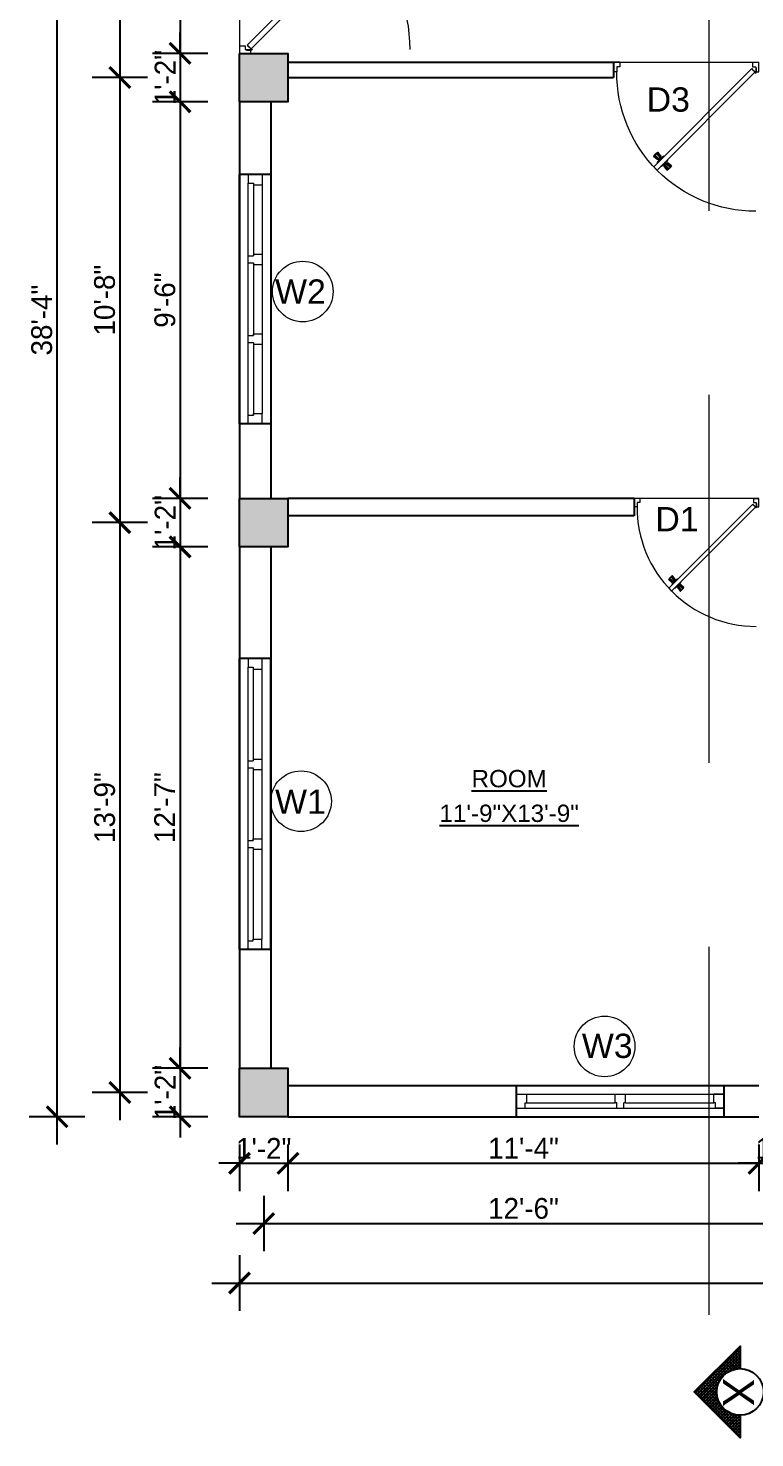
# Model space of a CAD drawing. Header units: inches. Extents: x 1397 to 20304, y -27267 to -746.
# Drawn here: x 9949.3 to 10159.1, y -18049.1 to -17642.1 of the extents above; entities that cross this region are included whole.
import ezdxf

# ---------------------------------------------------------------- set-up
doc = ezdxf.new("R2010")
doc.units = ezdxf.units.IN
doc.header["$LTSCALE"] = 17
doc.header["$MEASUREMENT"] = 0
doc.linetypes.add('21_FP_00$0$HIDDEN', pattern=[0.375, 0.25, -0.125])
doc.linetypes.add('PHANTOM2', pattern=[1.25, 0.625, -0.125, 0.125, -0.125, 0.125, -0.125])
for name, color, linetype, lineweight in [('25 BOT BAR', 12, 'Continuous', 25), ('aa_section_line', 2, 'PHANTOM2', 13), ('DOOR & WIN', 1, 'Continuous', 25), ('OUTLINE', 1, 'Continuous', 25), ('PUERTAS', 7, 'Continuous', 9), ('TEXT', 231, 'Continuous', 20), ('WINDOW FRAME PLAN', 162, 'Continuous', 18)]:
    doc.layers.add(name, color=color, linetype=linetype, lineweight=lineweight)
doc.layers.add('A-Sect-Iden', color=111, linetype='Continuous')
doc.styles.add('ARCHITECTURE', font='stylu.ttf')
doc.styles.add('DIMTEXT', font='arial.ttf', dxfattribs={"height": 6})
doc.styles.add('HEADING', font='swissel.ttf')
doc.dimstyles.new('8 SCALE', dxfattribs={"dimscale": 0, "dimtxt": 6, "dimasz": 6, "dimexe": 8, "dimexo": 8, "dimgap": 1.25, "dimtad": 1, "dimdec": 0, "dimzin": 3, "dimdsep": 46, "dimlunit": 4, "dimtxsty": 'ARCHITECTURE', "dimblk": 'ARCHTICK', "dimcen": 8, "dimdle": 8, "dimclrd": 5, "dimclre": 5, "dimclrt": 7, "dimadec": 0, "dimazin": 0, "dimtfac": 0.75, "dimtdec": 0, "dimtix": 1, "dimtmove": 2, "dimatfit": 3, "dimldrblk": 'ARCHTICK', "dimfxl": 8, "dimfxlon": 1, "dimtolj": 1, "dimtzin": 0, "dimlwd": -1, "dimlwe": -1, "dimarcsym": 0})

# ---------------------------------------------------------------- blocks, each defined once
blk = doc.blocks.new('DFFDFD')
at = {"layer": 'DOOR & WIN'}
for p, q in [((-13646.78, -2252.33), (-13646.78, -2168.33)), ((-13637.78, -2168.33), (-13646.78, -2168.33)), ((-13637.78, -2168.33), (-13637.78, -2252.33)), ((-13637.78, -2252.33), (-13646.78, -2252.33)), ((-13637.78, -2252.33), (-13646.78, -2252.33))]:
    blk.add_line(p, q, dxfattribs=at)
at = {"layer": 'WINDOW FRAME PLAN'}
for p, q in [((-13644.28, -2168.33), (-13644.28, -2170.83)), ((-13640.28, -2168.33), (-13640.28, -2171.33)), ((-13644.28, -2249.83), (-13644.28, -2170.83)), ((-13644.28, -2170.83), (-13642.78, -2170.83)), ((-13642.78, -2170.83), (-13642.78, -2171.33)), ((-13642.78, -2171.33), (-13642.78, -2197.83)), ((-13642.78, -2171.33), (-13640.28, -2171.33)), ((-13640.28, -2171.33), (-13640.28, -2249.33)), ((-13642.78, -2197.33), (-13640.28, -2197.33)), ((-13644.28, -2197.83), (-13642.78, -2197.83)), ((-13644.28, -2199.83), (-13642.78, -2199.83)), ((-13642.78, -2199.83), (-13642.78, -2200.33)), ((-13642.78, -2199.83), (-13642.78, -2220.83)), ((-13642.78, -2200.33), (-13640.28, -2200.33)), ((-13644.28, -2220.83), (-13642.78, -2220.83)), ((-13642.78, -2220.33), (-13640.28, -2220.33)), ((-13642.78, -2220.83), (-13642.78, -2220.33)), ((-13644.28, -2222.83), (-13642.78, -2222.83)), ((-13642.78, -2222.83), (-13642.78, -2249.33)), ((-13642.78, -2223.33), (-13640.28, -2223.33)), ((-13644.28, -2252.33), (-13644.28, -2249.83)), ((-13644.28, -2249.83), (-13642.78, -2249.83)), ((-13642.78, -2249.33), (-13640.28, -2249.33)), ((-13642.78, -2249.83), (-13642.78, -2249.33)), ((-13640.28, -2252.33), (-13640.28, -2249.33))]:
    blk.add_line(p, q, dxfattribs=at)
blk = doc.blocks.new('*U3029')
at = {"layer": 'PUERTAS', "color": 2}
for p, q in [((11.61, 30.24), (12.57, 31.2)), ((11.61, 30.24), (39.94, 1.92)), ((40.83, 2.94), (12.57, 31.2)), ((16.34, 30.46), (16.36, 30.48)), ((12.35, 26.47), (12.33, 26.45)), ((0, 0), (0, 2.8)), ((0.93, 2.8), (0, 2.8)), ((1.87, 0), (0, 0)), ((0.93, 1.4), (0.93, 2.8)), ((1.87, 1.4), (0.93, 1.4)), ((1.87, 0), (1.87, 1.4)), ((39.94, 1.92), (40.16, 2.14)), ((40.1, 2.21), (40.86, 2.97)), ((40.1, 2.21), (40.16, 2.14)), ((40.13, 0), (40.13, 1.4)), ((40.13, 1.4), (41.07, 1.4)), ((40.13, 0), (42, 0)), ((40.16, 2.14), (40.9, 2.88)), ((41.07, 1.77), (41.07, 2.81)), ((41.07, 1.4), (41.07, 1.77)), ((41.07, 1.77), (41.16, 1.77)), ((41.16, 1.77), (41.16, 2.85)), ((41.16, 2.8), (42, 2.8)), ((42, 2.8), (42, 0))]:
    blk.add_line(p, q, dxfattribs=at)
at = {"layer": 'PUERTAS', "color": 1}
for p, q in [((12.73, 29.12), (12.72, 29.11)), ((12.72, 28.98), (13.08, 28.44)), ((13.69, 30.08), (13.7, 30.09)), ((13.83, 30.09), (14.37, 29.73)), ((14.37, 29.73), (14.38, 29.72)), ((14.51, 29.72), (14.5, 29.72)), ((14.63, 29.71), (14.94, 29.41)), ((14.64, 30.23), (15.41, 31.18)), ((14.65, 30.11), (15.14, 29.61)), ((14.65, 29.7), (14.78, 29.83)), ((14.78, 29.98), (14.77, 29.97)), ((14.77, 29.84), (15.07, 29.54)), ((15.25, 29.1), (14.94, 29.41)), ((15.37, 29.24), (15.07, 29.54)), ((15.64, 29.12), (15.14, 29.61)), ((15.23, 29.11), (15.36, 29.24)), ((15.25, 28.97), (15.25, 28.97)), ((15.26, 28.84), (15.25, 28.84)), ((15.62, 28.3), (15.26, 28.84)), ((15.51, 29.24), (15.5, 29.24)), ((15.55, 31.19), (16.13, 30.6)), ((15.62, 31.12), (15.65, 31.15)), ((15.65, 31.15), (16.17, 30.63)), ((15.76, 29.11), (16.71, 29.88)), ((16.72, 30.01), (16.13, 30.6)), ((16.68, 30.12), (16.17, 30.63)), ((16.65, 30.09), (16.68, 30.12)), ((11.62, 27.26), (12.21, 26.67)), ((12.58, 28.16), (11.63, 27.4)), ((11.69, 27.19), (11.66, 27.15)), ((11.66, 27.15), (12.17, 26.64)), ((12.69, 26.12), (12.17, 26.64)), ((12.79, 26.09), (12.21, 26.67)), ((12.72, 26.16), (12.69, 26.12)), ((12.7, 28.16), (13.2, 27.66)), ((12.83, 28.03), (12.84, 28.04)), ((13.7, 27.04), (12.93, 26.09)), ((12.97, 28.04), (13.27, 27.74)), ((13.11, 28.16), (12.98, 28.03)), ((13.08, 28.44), (13.08, 28.43)), ((13.09, 28.3), (13.09, 28.3)), ((13.09, 28.17), (13.4, 27.87)), ((13.69, 27.17), (13.2, 27.66)), ((13.57, 27.43), (13.27, 27.74)), ((13.71, 27.56), (13.4, 27.87)), ((13.69, 27.57), (13.56, 27.44)), ((13.56, 27.3), (13.57, 27.3)), ((13.83, 27.55), (13.84, 27.56)), ((13.97, 27.54), (13.96, 27.55)), ((14.51, 27.19), (13.97, 27.54)), ((14.65, 27.2), (14.64, 27.19)), ((15.61, 28.15), (15.62, 28.16))]:
    blk.add_line(p, q, dxfattribs=at)
at = {"layer": 'PUERTAS', "color": 8}
for p, q in [((12.82, 28.9), (13.2, 28.3)), ((13.06, 28.65), (13.29, 28.21)), ((13.91, 29.99), (14.5, 29.61)), ((14.16, 29.74), (14.59, 29.52)), ((14.42, 29.48), (14.69, 29.42)), ((14.63, 30.14), (15.5, 31.21)), ((14.63, 29.27), (14.8, 29.31)), ((14.66, 29.69), (14.79, 29.82)), ((14.68, 29.66), (14.82, 29.79)), ((14.69, 30.07), (15.57, 31.16)), ((14.74, 29.6), (14.87, 29.73)), ((14.8, 29.09), (14.85, 29.26)), ((14.82, 29.94), (15.74, 30.99)), ((14.84, 29.51), (14.97, 29.64)), ((15.01, 28.89), (14.95, 29.16)), ((14.98, 29.77), (15.94, 30.79)), ((15.04, 29.3), (15.17, 29.43)), ((15.28, 28.62), (15.05, 29.06)), ((15.14, 29.21), (15.27, 29.34)), ((15.52, 28.37), (15.14, 28.97)), ((15.2, 29.15), (15.33, 29.28)), ((15.22, 29.12), (15.35, 29.25)), ((15.31, 29.45), (16.33, 30.41)), ((15.47, 29.29), (16.52, 30.21)), ((15.6, 29.16), (16.69, 30.04)), ((15.67, 29.09), (16.75, 29.96)), ((15.99, 30.81), (16.01, 30.83)), ((16.19, 30.65), (16.01, 30.83)), ((16.19, 30.65), (16.36, 30.48)), ((12.67, 28.18), (11.59, 27.31)), ((12.74, 28.12), (11.65, 27.23)), ((12.87, 27.99), (11.82, 27.06)), ((12, 26.81), (11.98, 26.79)), ((12.15, 26.62), (11.98, 26.79)), ((13.04, 27.82), (12.01, 26.87)), ((12.15, 26.62), (12.33, 26.45)), ((13.36, 27.5), (12.4, 26.48)), ((13.52, 27.34), (12.6, 26.28)), ((13.65, 27.21), (12.77, 26.11)), ((13.71, 27.14), (12.84, 26.06)), ((13.12, 28.15), (12.99, 28.02)), ((13.14, 28.12), (13.01, 27.99)), ((13.2, 28.06), (13.07, 27.93)), ((13.3, 27.97), (13.17, 27.84)), ((13.33, 28.39), (13.39, 28.12)), ((13.5, 27.76), (13.37, 27.63)), ((13.59, 27.67), (13.46, 27.54)), ((13.54, 28.18), (13.49, 28.01)), ((13.65, 27.61), (13.52, 27.48)), ((13.71, 28), (13.54, 27.96)), ((13.68, 27.58), (13.55, 27.45)), ((13.92, 27.79), (13.65, 27.86)), ((14.18, 27.53), (13.75, 27.76)), ((14.43, 27.28), (13.83, 27.67)), ((0, 0), (42, 0))]:
    blk.add_line(p, q, dxfattribs=at)
at = {"layer": 'PUERTAS', "color": 2}
for radius in [0.181, 0.0878]:
    blk.add_circle((41.04, 2.99), radius, dxfattribs=at)
at = {"layer": 'PUERTAS', "color": 8}
blk.add_arc((41.04, 2.99), 40.11, 89.9667, 180.2715, dxfattribs=at)
at = {"layer": 'PUERTAS', "color": 1}
for centre, start, end in [((12.79, 29.04), 135, 225), ((13.76, 30.02), 45, 135), ((14.44, 29.79), 225, 309.7428), ((14.57, 29.65), 45, 129.7428), ((14.71, 30.17), 141.0764, 225), ((14.84, 29.91), 135, 225), ((15.32, 28.91), 140.2572, 225), ((15.18, 29.03), 320.2572, 45), ((15.44, 29.3), 225, 315), ((15.48, 31.12), 45, 141.0764), ((15.7, 29.18), 225, 308.9236), ((11.69, 27.33), 128.9236, 225), ((12.63, 28.09), 45, 128.9236), ((12.86, 26.15), 225, 321.0764), ((12.9, 27.97), 45, 135), ((13.16, 28.24), 140.2572, 225), ((13.02, 28.36), 320.2572, 45), ((13.5, 27.37), 315, 45), ((13.62, 27.1), 321.0764, 45), ((13.77, 27.63), 225, 309.7428), ((13.9, 27.49), 45, 129.7428), ((14.58, 27.25), 225, 315), ((15.55, 28.23), 315, 45)]:
    blk.add_arc(centre, 0.0933, start, end, dxfattribs=at)
blk = doc.blocks.new('3ft')
at = {"layer": 'PUERTAS', "color": 6}
for p, q in [((1.01, 2.52), (25.23, 26.74)), ((26.05, 25.92), (1.77, 1.64)), ((26.05, 25.92), (25.23, 26.74)), ((0, 2.4), (0, 0)), ((0.72, 2.4), (0, 2.4)), ((1.6, 0), (0, 0)), ((0.72, 1.52), (0.72, 2.44)), ((0.8, 1.52), (0.72, 1.52)), ((0.8, 1.52), (0.8, 2.41)), ((0.8, 1.2), (0.8, 1.52)), ((1.6, 1.2), (0.8, 1.2)), ((1.57, 1.84), (0.94, 2.47)), ((1.63, 1.89), (0.97, 2.55)), ((1.63, 1.89), (1.57, 1.84)), ((1.77, 1.64), (1.57, 1.84)), ((1.6, 0), (1.6, 1.2)), ((34.4, 0), (34.4, 1.2)), ((34.4, 1.2), (35.2, 1.2)), ((34.4, 0), (36, 0)), ((35.2, 1.2), (35.2, 2.4)), ((35.2, 2.4), (36, 2.4)), ((36, 0), (36, 2.4))]:
    blk.add_line(p, q, dxfattribs=at)
at = {"layer": 'PUERTAS', "color": 8}
for p, q in [((22.57, 24.94), (21.65, 25.68)), ((22.63, 24.99), (21.69, 25.75)), ((22.74, 25.1), (21.84, 25.9)), ((22.13, 26.28), (21.98, 26.13)), ((22.88, 25.24), (22.01, 26.06)), ((22.13, 26.28), (22.27, 26.42)), ((22.29, 26.41), (22.27, 26.42)), ((23.16, 25.52), (22.34, 26.39)), ((23.3, 25.66), (22.5, 26.56)), ((23.41, 25.77), (22.65, 26.71)), ((22.69, 24.32), (23.02, 24.83)), ((23.46, 25.83), (22.72, 26.75)), ((22.95, 24.96), (22.84, 25.07)), ((22.98, 24.99), (22.86, 25.1)), ((23.03, 25.04), (22.91, 25.15)), ((22.91, 24.53), (23.1, 24.91)), ((23.11, 25.12), (22.99, 25.23)), ((23.13, 24.76), (23.18, 24.99)), ((23.28, 25.3), (23.17, 25.41)), ((23.36, 25.37), (23.25, 25.49)), ((23.31, 24.94), (23.28, 25.08)), ((23.41, 25.43), (23.3, 25.54)), ((23.46, 25.09), (23.32, 25.13)), ((23.44, 25.45), (23.33, 25.56)), ((23.64, 25.27), (23.41, 25.22)), ((23.87, 25.49), (23.49, 25.3)), ((24.08, 25.71), (23.57, 25.38)), ((24.8, 24.56), (24.61, 24.18)), ((25.02, 24.77), (24.68, 24.26)), ((23.63, 23.38), (24.14, 23.72)), ((23.84, 23.6), (24.22, 23.79)), ((24.07, 23.82), (24.3, 23.88)), ((24.25, 24), (24.39, 23.97)), ((24.25, 23.26), (24.99, 22.34)), ((24.27, 23.64), (24.38, 23.53)), ((24.3, 23.67), (24.41, 23.56)), ((24.3, 23.32), (25.06, 22.38)), ((24.35, 23.72), (24.46, 23.61)), ((24.4, 24.15), (24.43, 24.01)), ((24.41, 23.43), (25.2, 22.53)), ((24.43, 23.8), (24.54, 23.69)), ((24.58, 24.33), (24.52, 24.1)), ((24.55, 23.57), (25.37, 22.7)), ((24.6, 23.97), (24.72, 23.86)), ((24.68, 24.05), (24.79, 23.94)), ((24.73, 24.1), (24.85, 23.99)), ((24.76, 24.13), (24.87, 24.02)), ((24.83, 23.85), (25.7, 23.03)), ((24.97, 23.99), (25.87, 23.2)), ((25.08, 24.1), (26.02, 23.34)), ((25.14, 24.15), (26.06, 23.41)), ((25.58, 22.82), (25.43, 22.67)), ((25.58, 22.82), (25.73, 22.97)), ((25.72, 22.98), (25.73, 22.97)), ((0, 0), (36, 0))]:
    blk.add_line(p, q, dxfattribs=at)
at = {"layer": 'PUERTAS', "color": 1}
for p, q in [((21.67, 25.73), (22.17, 26.23)), ((22.49, 24.95), (21.67, 25.61)), ((21.7, 25.82), (22.14, 26.26)), ((21.73, 25.79), (21.7, 25.82)), ((22.58, 26.7), (22.14, 26.26)), ((22.67, 26.73), (22.17, 26.23)), ((22.61, 26.67), (22.58, 26.7)), ((22.6, 24.96), (23.02, 25.38)), ((22.61, 24.25), (22.92, 24.72)), ((22.7, 25.07), (22.71, 25.06)), ((23.45, 25.91), (22.79, 26.73)), ((22.82, 25.06), (23.08, 25.32)), ((22.94, 24.95), (22.83, 25.07)), ((22.92, 24.72), (22.92, 24.72)), ((22.93, 24.94), (23.19, 25.21)), ((22.93, 24.84), (22.93, 24.83)), ((23.44, 25.81), (23.02, 25.38)), ((23.34, 25.58), (23.08, 25.32)), ((23.46, 25.47), (23.19, 25.21)), ((23.33, 25.7), (23.34, 25.69)), ((23.45, 25.46), (23.33, 25.57)), ((23.57, 25.47), (23.57, 25.47)), ((24.15, 25.79), (23.68, 25.48)), ((23.68, 25.48), (23.68, 25.48)), ((24.27, 25.78), (24.26, 25.79)), ((25.1, 24.84), (24.79, 24.38)), ((25.09, 24.96), (25.1, 24.95)), ((22.62, 24.13), (22.61, 24.14)), ((23.44, 23.31), (23.45, 23.3)), ((23.56, 23.3), (24.03, 23.61)), ((24.03, 23.61), (24.03, 23.62)), ((24.14, 23.62), (24.14, 23.62)), ((24.25, 23.62), (24.51, 23.89)), ((24.26, 23.29), (24.69, 23.71)), ((24.26, 23.63), (24.37, 23.52)), ((24.26, 23.18), (24.92, 22.37)), ((24.37, 23.52), (24.63, 23.77)), ((24.37, 23.4), (24.37, 23.4)), ((24.78, 24.15), (24.51, 23.89)), ((24.89, 24.03), (24.63, 23.77)), ((25.11, 24.14), (24.69, 23.71)), ((24.77, 24.14), (24.88, 24.03)), ((24.79, 24.38), (24.78, 24.37)), ((24.78, 24.26), (24.78, 24.26)), ((25, 24.03), (25, 24.03)), ((25.04, 22.36), (25.54, 22.86)), ((25.1, 22.42), (25.13, 22.39)), ((25.13, 22.39), (25.57, 22.83)), ((25.22, 24.14), (26.03, 23.48)), ((26.04, 23.37), (25.54, 22.86)), ((26.01, 23.27), (25.57, 22.83)), ((25.98, 23.3), (26.01, 23.27))]:
    blk.add_line(p, q, dxfattribs=at)
at = {"layer": 'PUERTAS', "color": 2}
for p, q in [((21.99, 26.11), (21.98, 26.13)), ((25.42, 22.68), (25.43, 22.67))]:
    blk.add_line(p, q, dxfattribs=at)
at = {"layer": 'PUERTAS', "color": 6}
for radius in [0.155, 0.0752]:
    blk.add_circle((0.82, 2.56), radius, dxfattribs=at)
blk.add_arc((0.82, 2.56), 34.38, 359.7285, 90.0333, dxfattribs=at)
at = {"layer": 'PUERTAS', "color": 1}
for centre, start, end in [((22.54, 25.01), 231.0764, 315), ((22.73, 26.68), 38.9236, 135), ((22.77, 25.12), 225, 315), ((22.99, 24.89), 135, 219.7428), ((22.87, 24.78), 315, 39.7428), ((23.28, 25.63), 315, 45), ((23.39, 25.86), 315, 38.9236), ((23.51, 25.41), 50.2572, 135), ((23.62, 25.53), 230.2572, 315), ((24.2, 25.73), 45, 135), ((25.04, 24.89), 315, 45), ((22.67, 24.2), 135, 225), ((23.51, 23.36), 225, 315), ((24.09, 23.56), 50.2572, 135), ((24.2, 23.68), 230.2572, 315), ((24.32, 23.23), 135, 218.9236), ((24.42, 23.46), 135, 225), ((24.84, 24.31), 135, 219.7428), ((24.72, 24.21), 315, 39.7428), ((24.94, 23.98), 45, 135), ((24.98, 22.42), 218.9236, 315), ((25.17, 24.08), 51.0764, 135), ((25.98, 23.42), 315, 51.0764)]:
    blk.add_arc(centre, 0.08, start, end, dxfattribs=at)
blk = doc.blocks.new('*U2802')
at = {"color": 3, "xscale": -1}
blk.add_blockref('3ft', (42, 0), dxfattribs=at)
blk = doc.blocks.new("5'")
at = {"layer": 'WINDOW FRAME PLAN'}
for p, q in [((10026.35, -7897.24), (10086.35, -7897.24)), ((10026.35, -7897.24), (10026.35, -7901.24)), ((10026.35, -7897.24), (10029.35, -7897.24)), ((10029.35, -7899.74), (10029.35, -7897.24)), ((10054.85, -7899.74), (10054.85, -7897.24)), ((10054.85, -7897.24), (10057.85, -7897.24)), ((10057.85, -7899.74), (10057.85, -7897.24)), ((10086.35, -7897.24), (10083.35, -7897.24)), ((10083.35, -7899.74), (10083.35, -7897.24)), ((10086.35, -7897.24), (10086.35, -7901.24)), ((10026.35, -7901.24), (10086.35, -7901.24)), ((10026.35, -7901.24), (10028.85, -7901.24)), ((10028.85, -7901.24), (10028.85, -7899.74)), ((10028.85, -7899.74), (10029.35, -7899.74)), ((10029.35, -7899.74), (10054.85, -7899.74)), ((10055.35, -7899.74), (10054.85, -7899.74)), ((10055.35, -7901.24), (10055.35, -7899.74)), ((10057.35, -7901.24), (10057.35, -7899.74)), ((10057.85, -7899.74), (10057.35, -7899.74)), ((10057.85, -7899.74), (10083.35, -7899.74)), ((10083.85, -7899.74), (10083.35, -7899.74)), ((10083.85, -7901.24), (10083.85, -7899.74)), ((10086.35, -7901.24), (10083.85, -7901.24))]:
    blk.add_line(p, q, dxfattribs=at)
blk = doc.blocks.new('ffddd')
at = {"layer": 'DOOR & WIN'}
for p, q in [((-13345.31, -2388.07), (-13345.31, -2316.07)), ((-13336.31, -2316.07), (-13345.31, -2316.07)), ((-13336.31, -2316.07), (-13336.31, -2388.07)), ((-13336.31, -2388.07), (-13345.31, -2388.07)), ((-13336.31, -2388.07), (-13345.31, -2388.07))]:
    blk.add_line(p, q, dxfattribs=at)
at = {"layer": 'WINDOW FRAME PLAN'}
for p, q in [((-13342.81, -2316.07), (-13342.81, -2318.57)), ((-13342.81, -2385.57), (-13342.81, -2318.57)), ((-13342.81, -2318.57), (-13341.31, -2318.57)), ((-13341.31, -2318.57), (-13341.31, -2319.07)), ((-13341.31, -2319.07), (-13341.31, -2339.57)), ((-13341.31, -2319.07), (-13338.81, -2319.07)), ((-13338.81, -2316.07), (-13338.81, -2319.07)), ((-13338.81, -2319.07), (-13338.81, -2385.07)), ((-13342.81, -2339.57), (-13341.31, -2339.57)), ((-13341.31, -2339.07), (-13338.81, -2339.07)), ((-13342.81, -2341.57), (-13341.31, -2341.57)), ((-13341.31, -2341.57), (-13341.31, -2342.07)), ((-13341.31, -2341.57), (-13341.31, -2362.57)), ((-13341.31, -2342.07), (-13338.81, -2342.07)), ((-13342.81, -2362.57), (-13341.31, -2362.57)), ((-13341.31, -2362.07), (-13338.81, -2362.07)), ((-13341.31, -2362.57), (-13341.31, -2362.07)), ((-13342.81, -2364.57), (-13341.31, -2364.57)), ((-13341.31, -2364.57), (-13341.31, -2385.57)), ((-13341.31, -2365.07), (-13338.81, -2365.07)), ((-13342.81, -2388.07), (-13342.81, -2385.57)), ((-13342.81, -2385.57), (-13341.31, -2385.57)), ((-13341.31, -2385.07), (-13338.81, -2385.07)), ((-13341.31, -2385.57), (-13341.31, -2385.07)), ((-13338.81, -2388.07), (-13338.81, -2385.07))]:
    blk.add_line(p, q, dxfattribs=at)
blk = doc.blocks.new('_ArchTick')
at = {"color": 0, "linetype": 'ByBlock', "const_width": 0.15}
blk.add_lwpolyline([(-0.5, -0.5), (0.5, 0.5)], dxfattribs=at)
blk = doc.blocks.new('*D3194')
at = {"layer": '25 BOT BAR', "color": 5, "transparency": 16777216}
for p, q in [((9993.12, -17502.38), (9993.12, -17657.38)), ((10001.12, -17510.38), (9985.12, -17510.38)), ((10001.12, -17649.38), (9985.12, -17649.38))]:
    blk.add_line(p, q, dxfattribs=at)
at = {"layer": 'Defpoints', "color": 0, "transparency": 16777216}
for p in [(10010.29, -17510.38), (9993.12, -17649.38), (10010.29, -17649.38)]:
    blk.add_point(p, dxfattribs=at)
at = {"layer": '25 BOT BAR', "color": 5, "transparency": 16777216, "xscale": 6, "yscale": 6, "zscale": 6}
for p, rotation in [((9993.12, -17510.38), 90), ((9993.12, -17649.38), 270)]:
    blk.add_blockref('_ArchTick', p, dxfattribs=dict(at, rotation=rotation))
at = {"layer": '25 BOT BAR', "color": 7, "transparency": 16777216, "insert": (9988.65, -17579.88), "char_height": 6, "attachment_point": 5, "rotation": 90, "style": 'ARCHITECTURE'}
blk.add_mtext('\\A1;11\'-7"', dxfattribs=at)
blk = doc.blocks.new('*D3195')
at = {"layer": '25 BOT BAR', "color": 5, "transparency": 16777216}
for p, q in [((9993.12, -17649.38), (9993.12, -17643.38)), ((10001.12, -17649.38), (9985.12, -17649.38)), ((9993.12, -17649.38), (9993.12, -17663.38)), ((10001.12, -17663.38), (9985.12, -17663.38)), ((9993.12, -17663.38), (9993.12, -17669.38))]:
    blk.add_line(p, q, dxfattribs=at)
at = {"layer": 'Defpoints', "color": 0, "transparency": 16777216}
for p in [(10010.29, -17649.38), (9993.12, -17663.38), (10010.29, -17663.38)]:
    blk.add_point(p, dxfattribs=at)
at = {"layer": '25 BOT BAR', "color": 5, "transparency": 16777216, "xscale": 6, "yscale": 6, "zscale": 6}
for p, rotation in [((9993.12, -17649.38), 270), ((9993.12, -17663.38), 90)]:
    blk.add_blockref('_ArchTick', p, dxfattribs=dict(at, rotation=rotation))
at = {"layer": '25 BOT BAR', "color": 7, "transparency": 16777216, "insert": (9988.81, -17656.38), "char_height": 6, "attachment_point": 5, "rotation": 90, "style": 'ARCHITECTURE'}
blk.add_mtext('\\A1;1\'-2"', dxfattribs=at)
blk = doc.blocks.new('*D3196')
at = {"layer": '25 BOT BAR', "color": 5, "transparency": 16777216}
for p, q in [((9993.12, -17655.38), (9993.12, -17785.86)), ((10001.12, -17663.38), (9985.12, -17663.38)), ((10001.12, -17777.86), (9985.12, -17777.86))]:
    blk.add_line(p, q, dxfattribs=at)
at = {"layer": 'Defpoints', "color": 0, "transparency": 16777216}
for p in [(10010.29, -17663.38), (9993.12, -17777.86), (10010.29, -17777.86)]:
    blk.add_point(p, dxfattribs=at)
at = {"layer": '25 BOT BAR', "color": 5, "transparency": 16777216, "xscale": 6, "yscale": 6, "zscale": 6}
for p, rotation in [((9993.12, -17663.38), 90), ((9993.12, -17777.86), 270)]:
    blk.add_blockref('_ArchTick', p, dxfattribs=dict(at, rotation=rotation))
at = {"layer": '25 BOT BAR', "color": 7, "transparency": 16777216, "insert": (9988.76, -17720.62), "char_height": 6, "attachment_point": 5, "rotation": 90, "style": 'ARCHITECTURE'}
blk.add_mtext('\\A1;9\'-6"', dxfattribs=at)
blk = doc.blocks.new('*D3197')
at = {"layer": '25 BOT BAR', "color": 5, "transparency": 16777216}
for p, q in [((9993.12, -17777.86), (9993.12, -17771.86)), ((10001.12, -17777.86), (9985.12, -17777.86)), ((9993.12, -17777.86), (9993.12, -17791.86)), ((10001.12, -17791.86), (9985.12, -17791.86)), ((9993.12, -17791.86), (9993.12, -17797.86))]:
    blk.add_line(p, q, dxfattribs=at)
at = {"layer": 'Defpoints', "color": 0, "transparency": 16777216}
for p in [(10010.29, -17777.86), (9993.12, -17791.86), (10010.29, -17791.86)]:
    blk.add_point(p, dxfattribs=at)
at = {"layer": '25 BOT BAR', "color": 5, "transparency": 16777216, "xscale": 6, "yscale": 6, "zscale": 6}
for p, rotation in [((9993.12, -17777.86), 270), ((9993.12, -17791.86), 90)]:
    blk.add_blockref('_ArchTick', p, dxfattribs=dict(at, rotation=rotation))
at = {"layer": '25 BOT BAR', "color": 7, "transparency": 16777216, "insert": (9988.81, -17784.86), "char_height": 6, "attachment_point": 5, "rotation": 90, "style": 'ARCHITECTURE'}
blk.add_mtext('\\A1;1\'-2"', dxfattribs=at)
blk = doc.blocks.new('*D3198')
at = {"layer": '25 BOT BAR', "color": 5, "transparency": 16777216}
for p, q in [((9993.12, -17783.86), (9993.12, -17950.38)), ((10001.12, -17791.86), (9985.12, -17791.86)), ((10001.12, -17942.38), (9985.12, -17942.38))]:
    blk.add_line(p, q, dxfattribs=at)
at = {"layer": 'Defpoints', "color": 0, "transparency": 16777216}
for p in [(10010.29, -17791.86), (9993.12, -17942.38), (10010.29, -17942.38)]:
    blk.add_point(p, dxfattribs=at)
at = {"layer": '25 BOT BAR', "color": 5, "transparency": 16777216, "xscale": 6, "yscale": 6, "zscale": 6}
for p, rotation in [((9993.12, -17791.86), 90), ((9993.12, -17942.38), 270)]:
    blk.add_blockref('_ArchTick', p, dxfattribs=dict(at, rotation=rotation))
at = {"layer": '25 BOT BAR', "color": 7, "transparency": 16777216, "insert": (9988.65, -17867.12), "char_height": 6, "attachment_point": 5, "rotation": 90, "style": 'ARCHITECTURE'}
blk.add_mtext('\\A1;12\'-7"', dxfattribs=at)
blk = doc.blocks.new('*D3199')
at = {"layer": '25 BOT BAR', "color": 5, "transparency": 16777216}
for p, q in [((9993.12, -17942.38), (9993.12, -17936.38)), ((10001.12, -17942.38), (9985.12, -17942.38)), ((9993.12, -17942.38), (9993.12, -17956.38)), ((10001.12, -17956.38), (9985.12, -17956.38)), ((9993.12, -17956.38), (9993.12, -17962.38))]:
    blk.add_line(p, q, dxfattribs=at)
at = {"layer": 'Defpoints', "color": 0, "transparency": 16777216}
for p in [(10010.29, -17942.38), (9993.12, -17956.38), (10010.29, -17956.38)]:
    blk.add_point(p, dxfattribs=at)
at = {"layer": '25 BOT BAR', "color": 5, "transparency": 16777216, "xscale": 6, "yscale": 6, "zscale": 6}
for p, rotation in [((9993.12, -17942.38), 270), ((9993.12, -17956.38), 90)]:
    blk.add_blockref('_ArchTick', p, dxfattribs=dict(at, rotation=rotation))
at = {"layer": '25 BOT BAR', "color": 7, "transparency": 16777216, "insert": (9988.81, -17949.38), "char_height": 6, "attachment_point": 5, "rotation": 90, "style": 'ARCHITECTURE'}
blk.add_mtext('\\A1;1\'-2"', dxfattribs=at)
blk = doc.blocks.new('*D3200')
at = {"layer": '25 BOT BAR', "color": 5, "transparency": 16777216}
for p, q in [((9975.73, -17495.38), (9975.73, -17664.38)), ((9983.73, -17503.38), (9967.73, -17503.38)), ((9983.73, -17656.38), (9967.73, -17656.38))]:
    blk.add_line(p, q, dxfattribs=at)
at = {"layer": 'Defpoints', "color": 0, "transparency": 16777216}
for p in [(10017.29, -17503.38), (9975.73, -17656.38), (10017.29, -17656.38)]:
    blk.add_point(p, dxfattribs=at)
at = {"layer": '25 BOT BAR', "color": 5, "transparency": 16777216, "xscale": 6, "yscale": 6, "zscale": 6}
for p, rotation in [((9975.73, -17503.38), 90), ((9975.73, -17656.38), 270)]:
    blk.add_blockref('_ArchTick', p, dxfattribs=dict(at, rotation=rotation))
at = {"layer": '25 BOT BAR', "color": 7, "transparency": 16777216, "insert": (9971.38, -17579.88), "char_height": 6, "attachment_point": 5, "rotation": 90, "style": 'ARCHITECTURE'}
blk.add_mtext('\\A1;12\'-9"', dxfattribs=at)
blk = doc.blocks.new('*D3201')
at = {"layer": '25 BOT BAR', "color": 5, "transparency": 16777216}
for p, q in [((9975.73, -17648.38), (9975.73, -17792.86)), ((9983.73, -17656.38), (9967.73, -17656.38)), ((9983.73, -17784.86), (9967.73, -17784.86))]:
    blk.add_line(p, q, dxfattribs=at)
at = {"layer": 'Defpoints', "color": 0, "transparency": 16777216}
for p in [(10017.29, -17656.38), (9975.73, -17784.86), (10017.29, -17784.86)]:
    blk.add_point(p, dxfattribs=at)
at = {"layer": '25 BOT BAR', "color": 5, "transparency": 16777216, "xscale": 6, "yscale": 6, "zscale": 6}
for p, rotation in [((9975.73, -17656.38), 90), ((9975.73, -17784.86), 270)]:
    blk.add_blockref('_ArchTick', p, dxfattribs=dict(at, rotation=rotation))
at = {"layer": '25 BOT BAR', "color": 7, "transparency": 16777216, "insert": (9971.35, -17720.62), "char_height": 6, "attachment_point": 5, "rotation": 90, "style": 'ARCHITECTURE'}
blk.add_mtext('\\A1;10\'-8"', dxfattribs=at)
blk = doc.blocks.new('*D3202')
at = {"layer": '25 BOT BAR', "color": 5, "transparency": 16777216}
for p, q in [((9975.73, -17776.86), (9975.73, -17957.38)), ((9983.73, -17784.86), (9967.73, -17784.86)), ((9983.73, -17949.38), (9967.73, -17949.38))]:
    blk.add_line(p, q, dxfattribs=at)
at = {"layer": 'Defpoints', "color": 0, "transparency": 16777216}
for p in [(10017.29, -17784.86), (9975.73, -17949.38), (10017.29, -17949.38)]:
    blk.add_point(p, dxfattribs=at)
at = {"layer": '25 BOT BAR', "color": 5, "transparency": 16777216, "xscale": 6, "yscale": 6, "zscale": 6}
for p, rotation in [((9975.73, -17784.86), 90), ((9975.73, -17949.38), 270)]:
    blk.add_blockref('_ArchTick', p, dxfattribs=dict(at, rotation=rotation))
at = {"layer": '25 BOT BAR', "color": 7, "transparency": 16777216, "insert": (9971.37, -17867.12), "char_height": 6, "attachment_point": 5, "rotation": 90, "style": 'ARCHITECTURE'}
blk.add_mtext('\\A1;13\'-9"', dxfattribs=at)
blk = doc.blocks.new('*D3203')
at = {"layer": '25 BOT BAR', "color": 5, "transparency": 16777216}
for p, q in [((9957.59, -17964.38), (9957.59, -17488.38)), ((9965.59, -17496.38), (9949.59, -17496.38)), ((9965.59, -17956.38), (9949.59, -17956.38))]:
    blk.add_line(p, q, dxfattribs=at)
at = {"layer": 'Defpoints', "color": 0, "transparency": 16777216}
for p in [(9957.59, -17496.38), (10010.29, -17496.38), (10010.29, -17956.38)]:
    blk.add_point(p, dxfattribs=at)
at = {"layer": '25 BOT BAR', "color": 5, "transparency": 16777216, "xscale": 6, "yscale": 6, "zscale": 6}
for p, rotation in [((9957.59, -17496.38), 90), ((9957.59, -17956.38), 270)]:
    blk.add_blockref('_ArchTick', p, dxfattribs=dict(at, rotation=rotation))
at = {"layer": '25 BOT BAR', "color": 7, "transparency": 16777216, "insert": (9953.2, -17726.38), "char_height": 6, "attachment_point": 5, "rotation": 90, "style": 'ARCHITECTURE'}
blk.add_mtext('\\A1;38\'-4"', dxfattribs=at)
blk = doc.blocks.new('*D3204')
at = {"layer": '25 BOT BAR', "color": 5, "transparency": 16777216}
for p, q in [((10010.29, -17964.38), (10010.29, -17977.81)), ((10024.29, -17964.38), (10024.29, -17977.81)), ((10010.29, -17969.81), (10004.29, -17969.81)), ((10010.29, -17969.81), (10024.29, -17969.81)), ((10024.29, -17969.81), (10030.29, -17969.81))]:
    blk.add_line(p, q, dxfattribs=at)
at = {"layer": 'Defpoints', "color": 0, "transparency": 16777216}
for p in [(10010.29, -17956.38), (10024.29, -17956.38), (10024.29, -17969.81)]:
    blk.add_point(p, dxfattribs=at)
at = {"layer": '25 BOT BAR', "color": 5, "transparency": 16777216, "xscale": 6, "yscale": 6, "zscale": 6}
blk.add_blockref('_ArchTick', (10010.29, -17969.81), dxfattribs=at)
at = {"layer": '25 BOT BAR', "color": 5, "transparency": 16777216, "xscale": 6, "yscale": 6, "zscale": 6, "rotation": 180}
blk.add_blockref('_ArchTick', (10024.29, -17969.81), dxfattribs=at)
at = {"layer": '25 BOT BAR', "color": 7, "transparency": 16777216, "insert": (10017.29, -17965.5), "char_height": 6, "attachment_point": 5, "style": 'ARCHITECTURE'}
blk.add_mtext('\\A1;1\'-2"', dxfattribs=at)
blk = doc.blocks.new('*D3205')
at = {"layer": '25 BOT BAR', "color": 5, "transparency": 16777216}
for p, q in [((10024.29, -17964.38), (10024.29, -17977.81)), ((10160.29, -17964.38), (10160.29, -17977.81)), ((10016.29, -17969.81), (10168.29, -17969.81))]:
    blk.add_line(p, q, dxfattribs=at)
at = {"layer": 'Defpoints', "color": 0, "transparency": 16777216}
for p in [(10024.29, -17956.38), (10160.29, -17956.38), (10160.29, -17969.81)]:
    blk.add_point(p, dxfattribs=at)
at = {"layer": '25 BOT BAR', "color": 5, "transparency": 16777216, "xscale": 6, "yscale": 6, "zscale": 6, "rotation": 180}
blk.add_blockref('_ArchTick', (10024.29, -17969.81), dxfattribs=at)
at = {"layer": '25 BOT BAR', "color": 5, "transparency": 16777216, "xscale": 6, "yscale": 6, "zscale": 6}
blk.add_blockref('_ArchTick', (10160.29, -17969.81), dxfattribs=at)
at = {"layer": '25 BOT BAR', "color": 7, "transparency": 16777216, "insert": (10092.29, -17965.43), "char_height": 6, "attachment_point": 5, "style": 'ARCHITECTURE'}
blk.add_mtext('\\A1;11\'-4"', dxfattribs=at)
blk = doc.blocks.new('*D3206')
at = {"layer": '25 BOT BAR', "color": 5, "transparency": 16777216}
for p, q in [((10160.29, -17964.38), (10160.29, -17977.81)), ((10174.29, -17964.38), (10174.29, -17977.81)), ((10160.29, -17969.81), (10154.29, -17969.81)), ((10160.29, -17969.81), (10174.29, -17969.81)), ((10174.29, -17969.81), (10180.29, -17969.81))]:
    blk.add_line(p, q, dxfattribs=at)
at = {"layer": 'Defpoints', "color": 0, "transparency": 16777216}
for p in [(10160.29, -17956.38), (10174.29, -17956.38), (10174.29, -17969.81)]:
    blk.add_point(p, dxfattribs=at)
at = {"layer": '25 BOT BAR', "color": 5, "transparency": 16777216, "xscale": 6, "yscale": 6, "zscale": 6}
blk.add_blockref('_ArchTick', (10160.29, -17969.81), dxfattribs=at)
at = {"layer": '25 BOT BAR', "color": 5, "transparency": 16777216, "xscale": 6, "yscale": 6, "zscale": 6, "rotation": 180}
blk.add_blockref('_ArchTick', (10174.29, -17969.81), dxfattribs=at)
at = {"layer": '25 BOT BAR', "color": 7, "transparency": 16777216, "insert": (10167.29, -17965.5), "char_height": 6, "attachment_point": 5, "style": 'ARCHITECTURE'}
blk.add_mtext('\\A1;1\'-2"', dxfattribs=at)
blk = doc.blocks.new('*D3211')
at = {"layer": '25 BOT BAR', "color": 5, "transparency": 16777216}
for p, q in [((10017.29, -17979.22), (10017.29, -17995.22)), ((10167.29, -17979.22), (10167.29, -17995.22)), ((10009.29, -17987.22), (10175.29, -17987.22))]:
    blk.add_line(p, q, dxfattribs=at)
at = {"layer": 'Defpoints', "color": 0, "transparency": 16777216}
for p in [(10017.29, -17949.38), (10167.29, -17949.38), (10167.29, -17987.22)]:
    blk.add_point(p, dxfattribs=at)
at = {"layer": '25 BOT BAR', "color": 5, "transparency": 16777216, "xscale": 6, "yscale": 6, "zscale": 6, "rotation": 180}
blk.add_blockref('_ArchTick', (10017.29, -17987.22), dxfattribs=at)
at = {"layer": '25 BOT BAR', "color": 5, "transparency": 16777216, "xscale": 6, "yscale": 6, "zscale": 6}
blk.add_blockref('_ArchTick', (10167.29, -17987.22), dxfattribs=at)
at = {"layer": '25 BOT BAR', "color": 7, "transparency": 16777216, "insert": (10092.29, -17982.86), "char_height": 6, "attachment_point": 5, "style": 'ARCHITECTURE'}
blk.add_mtext('\\A1;12\'-6"', dxfattribs=at)
blk = doc.blocks.new('*D3214')
at = {"layer": '25 BOT BAR', "color": 5, "transparency": 16777216}
for p, q in [((10010.29, -17996.37), (10010.29, -18012.37)), ((10470.75, -17996.37), (10470.75, -18012.37)), ((10002.29, -18004.37), (10478.75, -18004.37))]:
    blk.add_line(p, q, dxfattribs=at)
at = {"layer": 'Defpoints', "color": 0, "transparency": 16777216}
for p in [(10010.29, -17956.38), (10470.75, -17956.38), (10470.75, -18004.37)]:
    blk.add_point(p, dxfattribs=at)
at = {"layer": '25 BOT BAR', "color": 5, "transparency": 16777216, "xscale": 6, "yscale": 6, "zscale": 6, "rotation": 180}
blk.add_blockref('_ArchTick', (10010.29, -18004.37), dxfattribs=at)
at = {"layer": '25 BOT BAR', "color": 5, "transparency": 16777216, "xscale": 6, "yscale": 6, "zscale": 6}
blk.add_blockref('_ArchTick', (10470.75, -18004.37), dxfattribs=at)
at = {"layer": '25 BOT BAR', "color": 7, "transparency": 16777216, "insert": (10240.52, -17999.99), "char_height": 6, "attachment_point": 5, "style": 'ARCHITECTURE'}
blk.add_mtext('\\A1;38\'-4"', dxfattribs=at)

msp = doc.modelspace()

# ---------------------------------------------------------------- hatches: boundary and pattern name
at = {"layer": 'A-Sect-Iden', "ltscale": 0.5}
h = msp.add_hatch(dxfattribs=at)
h.set_pattern_fill('ANSI37', color=2, scale=5, style=0)
h.set_pattern_definition([(45, (-15694.22874, -24217.3279), (-0.441941738, 0.441941738), []), (135, (-15694.22874, -24217.3279), (-0.441941738, -0.441941738), [])])
h.paths.add_polyline_path([(10154.85, -18042.56), (10154.85, -18049.05), (10141.6, -18035.81), (10154.85, -18022.57), (10154.85, -18029.06, 1)])
at = {"layer": 'DOOR & WIN'}
h = msp.add_hatch(color=256, dxfattribs=at)
h.dxf.hatch_style = 1
h.paths.add_polyline_path([(10024.29, -17649.38), (10010.29, -17649.38), (10010.29, -17663.38), (10024.29, -17663.38)])
h = msp.add_hatch(color=256, dxfattribs=at)
h.dxf.hatch_style = 1
h.paths.add_polyline_path([(10024.29, -17777.86), (10010.29, -17777.86), (10010.29, -17791.86), (10024.29, -17791.86)])
h = msp.add_hatch(color=256, dxfattribs=at)
h.dxf.hatch_style = 1
h.paths.add_polyline_path([(10024.29, -17942.38), (10010.29, -17942.38), (10010.29, -17956.38), (10024.29, -17956.38)])

# ---------------------------------------------------------------- linework, layer by layer
at = {"layer": '25 BOT BAR'}
for p, q in [((10024.29, -17651.88), (10118.29, -17651.88)), ((10118.29, -17651.88), (10118.29, -17656.38)), ((10024.29, -17656.38), (10118.29, -17656.38)), ((10010.29, -17663.38), (10010.29, -17777.86)), ((10019.29, -17663.38), (10019.29, -17777.86)), ((10124.29, -17777.86), (10024.29, -17777.86)), ((10124.29, -17777.86), (10124.29, -17782.86)), ((10124.29, -17782.86), (10024.29, -17782.86)), ((10010.29, -17791.86), (10010.29, -17942.38)), ((10019.29, -17791.86), (10019.29, -17942.38)), ((10024.29, -17947.38), (10160.29, -17947.38)), ((10090.29, -17956.38), (10090.29, -17947.38)), ((10150.29, -17956.38), (10150.29, -17947.38)), ((10024.29, -17956.38), (10160.29, -17956.38))]:
    msp.add_line(p, q, dxfattribs=at)
at = {"layer": 'A-Sect-Iden', "ltscale": 0.5}
msp.add_lwpolyline([(10154.85, -18042.56), (10154.85, -18049.05), (10141.6, -18035.81), (10154.85, -18022.57), (10154.85, -18029.06)], dxfattribs=at)
msp.add_circle((10154.85, -18035.81), 6.75, dxfattribs=at)
at = {"layer": 'aa_section_line', "linetype": '21_FP_00$0$HIDDEN', "ltscale": 25}
msp.add_line((10145.86, -17429.19), (10145.85, -18022.98), dxfattribs=at)
at = {"layer": 'OUTLINE'}
for points in [[(10010.29, -17649.38), (10024.29, -17649.38), (10024.29, -17663.38), (10010.29, -17663.38)], [(10010.29, -17777.86), (10024.29, -17777.86), (10024.29, -17791.86), (10010.29, -17791.86)], [(10010.29, -17942.38), (10024.29, -17942.38), (10024.29, -17956.38), (10010.29, -17956.38)]]:
    msp.add_lwpolyline(points, close=True, dxfattribs=at)
at = {"layer": 'TEXT'}
for centre in [(10028.56, -17718.15), (10028.06, -17865.29), (10115.71, -17936.06)]:
    msp.add_circle(centre, 8.75, dxfattribs=at)

# ---------------------------------------------------------------- block references
at = {"layer": '25 BOT BAR'}
msp.add_blockref("5'", (63.94, -10052.64), dxfattribs=at)
at = {"layer": 'DOOR & WIN', "xscale": 1.14285714, "yscale": 1.14285714, "zscale": 1.14285714, "rotation": 270}
msp.add_blockref('*U3029', (10010.29, -17601.38), dxfattribs=at)
at = {"layer": 'DOOR & WIN', "xscale": -1, "rotation": 180}
for name, p in [('*U3029', (10118.29, -17651.88)), ('*U2802', (10118.29, -17777.86))]:
    msp.add_blockref(name, p, dxfattribs=at)
at = {"layer": 'OUTLINE'}
for name, p in [('ffddd', (23355.6, -15368.31)), ('DFFDFD', (23657.06, -15655.79))]:
    msp.add_blockref(name, p, dxfattribs=at)

# ---------------------------------------------------------------- texts
at = {"layer": 'A-Sect-Iden', "ltscale": 0.5, "insert": (10154.39, -18035.96), "char_height": 9, "width": 12.25, "attachment_point": 5, "rotation": 269.8551, "style": 'HEADING'}
msp.add_mtext('X', dxfattribs=at)
at = {"layer": 'DOOR & WIN', "char_height": 5, "attachment_point": 5}
for s, insert in [('{\\fArial TUR|b0|i0|c162|p34;\\L\\C7;ROOM}', (10088.16, -17858.79)), ('{\\fArial TUR|b0|i0|c0|p34;\\L\\C7;11\'-9"X13\'-9"}', (10088.16, -17868.8))]:
    msp.add_mtext(s, dxfattribs=dict(at, insert=insert))
at = {"layer": 'TEXT', "style": 'DIMTEXT'}
for s, p in [('D3', (10127.86, -17666.21)), ('D1', (10130.38, -17787.35)), ('W3', (10109.15, -17939.39))]:
    msp.add_text(s, height=7, dxfattribs=at).set_placement(p)
for s, p in [('W2', (10020.56, -17721.65)), ('W1', (10020.56, -17868.92))]:
    msp.add_text(s, height=7, rotation=360, dxfattribs=at).set_placement(p)

# ---------------------------------------------------------------- dimensions: what is measured, and where the dimension line sits
at = {"layer": '25 BOT BAR'}
for base, p1, p2, picture, middle in [((9957.59, -17496.38), (10010.29, -17956.38), (10010.29, -17496.38), '*D3203', (9953.2, -17726.38)), ((9975.73, -17656.38), (10017.29, -17503.38), (10017.29, -17656.38), '*D3200', (9971.38, -17579.88)), ((9993.12, -17649.38), (10010.29, -17510.38), (10010.29, -17649.38), '*D3194', (9988.65, -17579.88)), ((9993.12, -17663.38), (10010.29, -17649.38), (10010.29, -17663.38), '*D3195', (9988.81, -17656.38)), ((9975.73, -17784.86), (10017.29, -17656.38), (10017.29, -17784.86), '*D3201', (9971.35, -17720.62)), ((9993.12, -17777.86), (10010.29, -17663.38), (10010.29, -17777.86), '*D3196', (9988.76, -17720.62)), ((9993.12, -17791.86), (10010.29, -17777.86), (10010.29, -17791.86), '*D3197', (9988.81, -17784.86)), ((9975.73, -17949.38), (10017.29, -17784.86), (10017.29, -17949.38), '*D3202', (9971.37, -17867.12)), ((9993.12, -17942.38), (10010.29, -17791.86), (10010.29, -17942.38), '*D3198', (9988.65, -17867.12)), ((9993.12, -17956.38), (10010.29, -17942.38), (10010.29, -17956.38), '*D3199', (9988.81, -17949.38))]:
    dim = msp.add_linear_dim(base=base, p1=p1, p2=p2, angle=90, dimstyle='8 SCALE', override={"dimscale": 1}, dxfattribs=at)
    dim.commit()
    dim.dimension.update_dxf_attribs({"geometry": picture, "text_midpoint": middle})
for base, p1, p2, picture, middle in [((10167.29, -17987.22), (10017.29, -17949.38), (10167.29, -17949.38), '*D3211', (10092.29, -17982.86)), ((10470.75, -18004.37), (10010.29, -17956.38), (10470.75, -17956.38), '*D3214', (10240.52, -17999.99)), ((10024.29, -17969.81), (10010.29, -17956.38), (10024.29, -17956.38), '*D3204', (10017.29, -17965.5)), ((10160.29, -17969.81), (10024.29, -17956.38), (10160.29, -17956.38), '*D3205', (10092.29, -17965.43)), ((10174.29, -17969.81), (10160.29, -17956.38), (10174.29, -17956.38), '*D3206', (10167.29, -17965.5))]:
    dim = msp.add_linear_dim(base=base, p1=p1, p2=p2, dimstyle='8 SCALE', override={"dimscale": 1}, dxfattribs=at)
    dim.commit()
    dim.dimension.update_dxf_attribs({"geometry": picture, "text_midpoint": middle})

doc.saveas('drawing.dxf')
